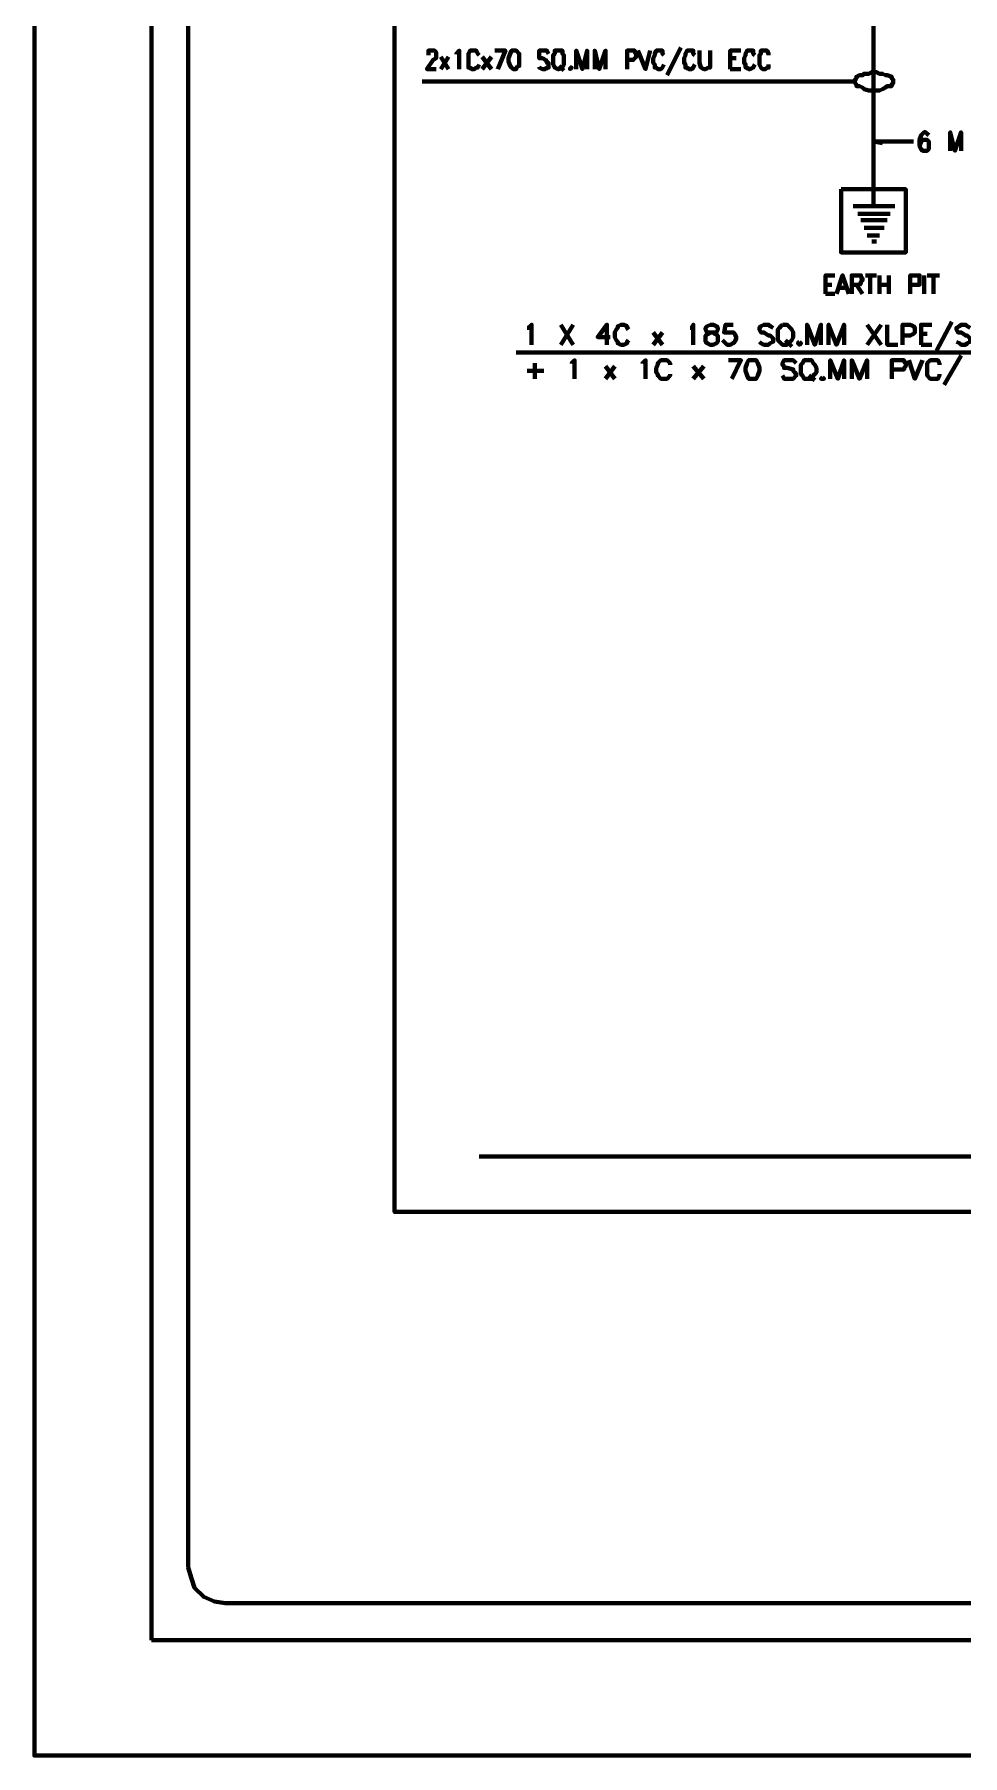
# Model space of a CAD drawing. Header units: inches. Extents: x 16 to 776, y 37 to 575.
# Drawn here: x 15.8 to 116.3, y 37.3 to 223.6 of the extents above; entities that cross this region are included whole.
import ezdxf

# ---------------------------------------------------------------- set-up
doc = ezdxf.new("R2010")
doc.units = ezdxf.units.IN
doc.header["$MEASUREMENT"] = 0
doc.layers.add('H', color=7, linetype='CONTINUOUS', lineweight=100)
doc.layers.add('P', color=250, linetype='CONTINUOUS', lineweight=100)

msp = doc.modelspace()

# ---------------------------------------------------------------- hatches: boundary and pattern name
at = {"layer": 'H', "linetype": 'Continuous'}
msp.add_hatch(color=0, dxfattribs=at).paths.add_polyline_path([(107.67, 211.83), (106.67, 212), (107.67, 212)])

# ---------------------------------------------------------------- linework, layer by layer
at = {"layer": 'P', "color": 0, "linetype": 'Continuous'}
for points in [[(15.83, 574.83), (776, 574.83), (776, 37.33), (15.83, 37.33), (15.83, 574.83)], [(28.5, 49.83), (28.5, 562.33), (763.33, 562.33), (763.33, 49.83), (28.5, 49.83)], [(32.5, 57.67), (32.5, 554.33)], [(54.83, 490.83), (413.33, 490.83), (413.33, 96.17), (54.83, 96.17), (54.83, 490.83)], [(106.67, 229.5), (106.67, 205)], [(58.5, 221.33), (58.5, 221.5), (58.5, 221.67), (58.5, 221.83), (58.67, 221.83), (59, 221.83), (59.17, 221.83), (59.33, 221.67), (59.33, 221.5), (59.33, 221.33), (59.33, 221), (59, 220.83), (58.33, 219.83), (59.33, 219.83)], [(61.5, 221.5), (61.5, 221.5), (61.83, 221.83), (61.83, 219.83)], [(64, 221.33), (63.83, 221.5), (63.67, 221.83), (63.5, 221.83), (63.17, 221.83), (63, 221.83), (62.83, 221.5), (62.83, 221.33), (62.83, 221), (62.83, 220.5), (62.83, 220.33), (62.83, 220), (63, 220), (63.17, 219.83), (63.5, 219.83), (63.67, 220), (63.83, 220), (64, 220.33)], [(66, 219.83), (66.83, 221.83), (65.67, 221.83)], [(67.67, 221.83), (67.5, 221.83), (67.33, 221.5), (67.17, 221), (67.17, 220.67), (67.33, 220.17), (67.5, 220), (67.67, 219.83), (68, 219.83), (68, 220), (68.33, 220.17), (68.33, 220.67), (68.33, 221), (68.33, 221.5), (68, 221.83), (68, 221.83), (67.67, 221.83)], [(71.5, 221.5), (71.33, 221.83), (71.17, 221.83), (70.83, 221.83), (70.5, 221.83), (70.5, 221.5), (70.5, 221.33), (70.5, 221.17), (70.5, 221), (70.83, 221), (71.17, 220.83), (71.33, 220.67), (71.33, 220.5), (71.5, 220.5), (71.5, 220), (71.33, 220), (71.17, 219.83), (70.83, 219.83), (70.5, 220), (70.5, 220)], [(72.5, 221.83), (72.17, 221.83), (72.17, 221.5), (72, 221.33), (72, 221), (72, 220.5), (72, 220.33), (72.17, 220), (72.17, 220), (72.5, 219.83), (72.67, 219.83), (73, 220), (73, 220), (73.17, 220.33), (73.17, 220.5), (73.17, 221), (73.17, 221.33), (73, 221.5), (73, 221.83), (72.67, 221.83), (72.5, 221.83)], [(74.5, 219.83), (74.5, 221.83), (75.17, 219.83), (75.67, 221.83), (75.67, 219.83)], [(76.5, 219.83), (76.5, 221.83), (77, 219.83), (77.67, 221.83), (77.67, 219.83)], [(80, 219.83), (80, 221.83), (80.67, 221.83), (80.83, 221.83), (80.83, 221.67), (81, 221.5), (81, 221.17), (80.83, 221), (80.83, 221), (80.67, 220.83), (80, 220.83)], [(81.17, 221.83), (82, 219.83), (82.5, 221.83)], [(84, 221.33), (83.83, 221.5), (83.83, 221.83), (83.67, 221.83), (83.33, 221.83), (83.17, 221.83), (83, 221.5), (83, 221.33), (82.83, 221), (82.83, 220.5), (83, 220.33), (83, 220), (83.17, 220), (83.33, 219.83), (83.67, 219.83), (83.83, 220), (83.83, 220), (84, 220.33)], [(85.83, 222.17), (84.33, 219.17)], [(87.33, 221.33), (87.17, 221.5), (87.17, 221.83), (87, 221.83), (86.67, 221.83), (86.5, 221.83), (86.33, 221.5), (86.33, 221.33), (86.17, 221), (86.17, 220.5), (86.33, 220.33), (86.33, 220), (86.5, 220), (86.67, 219.83), (87, 219.83), (87.17, 220), (87.17, 220), (87.33, 220.33)], [(87.83, 221.83), (87.83, 220.5), (88, 220), (88, 220), (88.33, 219.83), (88.5, 219.83), (88.83, 220), (89, 220), (89, 220.5), (89, 221.83)], [(91.17, 219.83), (91.17, 221.83), (92.33, 221.83)], [(93.83, 221.33), (93.67, 221.5), (93.67, 221.83), (93.33, 221.83), (93.17, 221.83), (93, 221.83), (92.83, 221.5), (92.83, 221.33), (92.67, 221), (92.67, 220.5), (92.83, 220.33), (92.83, 220), (93, 220), (93.17, 219.83), (93.33, 219.83), (93.67, 220), (93.67, 220), (93.83, 220.33)], [(95.33, 221.33), (95.33, 221.5), (95.17, 221.83), (95, 221.83), (94.67, 221.83), (94.5, 221.83), (94.5, 221.5), (94.33, 221.33), (94.33, 221), (94.33, 220.5), (94.33, 220.33), (94.5, 220), (94.5, 220), (94.67, 219.83), (95, 219.83), (95.17, 220), (95.33, 220), (95.33, 220.33)], [(59.83, 221.17), (60.67, 219.83)], [(60.67, 221.17), (59.83, 219.83)], [(64.33, 221.17), (65.33, 219.83)], [(65.33, 221.17), (64.33, 219.83)], [(72.67, 220.17), (73.17, 219.67)], [(73.83, 220), (73.83, 219.83), (74, 220), (73.83, 220)], [(91.17, 221), (91.83, 221)], [(91.17, 219.83), (92.33, 219.83)], [(104.67, 218.5), (57.83, 218.5)], [(108.83, 218.5), (108.83, 218.33), (108.67, 218.17), (108.67, 218), (108.17, 218), (108, 217.83), (107.67, 217.67), (107.33, 217.5), (107, 217.5), (106.5, 217.5), (106.17, 217.5), (105.67, 217.67), (105.5, 217.83), (105.17, 218), (104.83, 218), (104.83, 218.17), (104.67, 218.33), (104.67, 218.5), (104.67, 218.67), (104.83, 218.83), (104.83, 219), (105.17, 219.17), (105.5, 219.17), (105.67, 219.33), (106.17, 219.33), (106.5, 219.5), (107, 219.5), (107.33, 219.33), (107.67, 219.33), (108, 219.17), (108.17, 219.17), (108.67, 219), (108.67, 218.83), (108.83, 218.67), (108.83, 218.5)], [(112.67, 212.67), (112.5, 212.83), (112.33, 213), (112.17, 213), (112, 212.83), (111.83, 212.67), (111.67, 212.17), (111.67, 211.5), (111.83, 211.17), (112, 211), (112.17, 211), (112.33, 211), (112.5, 211), (112.67, 211.17), (112.67, 211.5), (112.67, 212), (112.5, 212.17), (112.33, 212.17), (112.17, 212.17), (112, 212.17), (111.83, 212), (111.67, 211.5)], [(115, 211), (115, 213), (115.5, 211), (116.17, 213), (116.17, 211)], [(107.67, 211.83), (106.67, 212), (107.67, 212), (107.67, 211.83)], [(107.67, 212), (111, 212)], [(103.17, 206.83), (110.17, 206.83), (110.17, 200), (103.17, 200), (103.17, 206.83)], [(104.5, 205), (109, 205)], [(105, 204.17), (108.5, 204.17)], [(105.33, 203.5), (108.17, 203.5)], [(105.67, 202.67), (107.83, 202.67)], [(106, 201.83), (107.33, 201.83)], [(106.5, 201.17), (107, 201.17)], [(101.5, 195.5), (101.5, 197.5), (102.5, 197.5)], [(102.67, 195.5), (103.33, 197.5), (104, 195.5)], [(104.33, 195.5), (104.33, 197.5), (105.17, 197.5), (105.33, 197.5), (105.33, 197.33), (105.5, 197.17), (105.5, 197), (105.33, 196.83), (105.33, 196.67), (105.17, 196.5), (104.33, 196.5)], [(105.83, 197.5), (107, 197.5)], [(106.33, 197.5), (106.33, 195.5)], [(107.33, 197.5), (107.33, 195.5)], [(108.33, 197.5), (108.33, 195.5)], [(110.67, 195.5), (110.67, 197.5), (111.33, 197.5), (111.67, 197.5), (111.67, 197.33), (111.67, 197.17), (111.67, 197), (111.67, 196.67), (111.67, 196.5), (111.33, 196.5), (110.67, 196.5)], [(112.17, 197.5), (112.17, 195.5)], [(112.5, 197.5), (113.83, 197.5)], [(113.17, 197.5), (113.17, 195.5)], [(101.5, 196.5), (102.17, 196.5)], [(103, 196.17), (103.83, 196.17)], [(104.83, 196.5), (105.5, 195.5)], [(107.33, 196.5), (108.33, 196.5)], [(101.5, 195.5), (102.5, 195.5)], [(69.17, 191.83), (69.33, 191.83), (69.67, 192.17), (69.67, 190)], [(72.83, 192.17), (74.17, 190)], [(74.17, 192.17), (72.83, 190)], [(77.83, 190), (77.83, 192.17), (76.83, 190.83), (78.17, 190.83)], [(80.17, 191.67), (80, 191.83), (80, 192), (79.67, 192.17), (79.33, 192.17), (79, 192), (79, 191.83), (78.83, 191.67), (78.67, 191.33), (78.67, 190.83), (78.83, 190.5), (79, 190.33), (79, 190.17), (79.33, 190), (79.67, 190), (80, 190.17), (80, 190.33), (80.17, 190.5)], [(86.83, 191.83), (87, 191.83), (87.17, 192.17), (87.17, 190)], [(89, 192.17), (88.67, 192), (88.5, 191.83), (88.5, 191.67), (88.67, 191.33), (88.83, 191.33), (89.33, 191.33), (89.5, 191.17), (89.83, 191), (89.83, 190.83), (89.83, 190.5), (89.83, 190.33), (89.67, 190.17), (89.33, 190), (89, 190), (88.67, 190.17), (88.5, 190.33), (88.5, 190.5), (88.5, 190.83), (88.5, 191), (88.83, 191.17), (89, 191.33), (89.33, 191.33), (89.67, 191.33), (89.83, 191.67), (89.83, 191.83), (89.67, 192), (89.33, 192.17), (89, 192.17)], [(91.5, 192.17), (90.67, 192.17), (90.5, 191.33), (90.67, 191.33), (90.83, 191.33), (91.17, 191.33), (91.5, 191.33), (91.67, 191.17), (91.83, 190.83), (91.83, 190.67), (91.67, 190.33), (91.5, 190.17), (91.17, 190), (90.83, 190), (90.67, 190.17), (90.5, 190.33), (90.33, 190.5)], [(95.83, 191.83), (95.5, 192), (95.33, 192.17), (94.83, 192.17), (94.5, 192), (94.33, 191.83), (94.33, 191.67), (94.5, 191.33), (94.5, 191.33), (94.83, 191.33), (95.33, 191), (95.5, 191), (95.67, 190.83), (95.83, 190.67), (95.83, 190.33), (95.5, 190.17), (95.33, 190), (94.83, 190), (94.5, 190.17), (94.33, 190.33)], [(96.83, 192.17), (96.67, 192), (96.5, 191.83), (96.33, 191.67), (96.33, 191.33), (96.33, 190.83), (96.33, 190.5), (96.5, 190.33), (96.67, 190.17), (96.83, 190), (97.33, 190), (97.5, 190.17), (97.67, 190.33), (97.83, 190.5), (98, 190.83), (98, 191.33), (97.83, 191.67), (97.67, 191.83), (97.5, 192), (97.33, 192.17), (96.83, 192.17)], [(99.5, 190), (99.5, 192.17), (100.33, 190), (101, 192.17), (101, 190)], [(101.83, 190), (101.83, 192.17), (102.67, 190), (103.5, 192.17), (103.5, 190)], [(106, 192.17), (107.5, 190)], [(107.5, 192.17), (106, 190)], [(108.17, 192.17), (108.17, 190), (109.33, 190)], [(109.83, 190), (109.83, 192.17), (110.67, 192.17), (111, 192), (111.17, 191.83), (111.17, 191.83), (111.17, 191.33), (111.17, 191.33), (111, 191.17), (110.67, 191), (109.83, 191)], [(111.83, 190), (111.83, 192.17), (113, 192.17)], [(115.17, 192.5), (113.5, 189.33)], [(117.17, 191.83), (116.83, 192), (116.67, 192.17), (116.17, 192.17), (116, 192), (115.67, 191.83), (115.67, 191.67), (115.83, 191.33), (116, 191.33), (116.17, 191.33), (116.67, 191), (116.83, 191), (117, 190.83), (117.17, 190.67), (117.17, 190.33), (116.83, 190.17), (116.67, 190), (116.17, 190), (116, 190.17), (115.67, 190.33)], [(82.83, 191.33), (83.83, 190)], [(83.83, 191.33), (82.83, 190)], [(97.17, 190.5), (97.83, 189.83)], [(98.67, 190.33), (98.5, 190.17), (98.67, 190), (98.83, 190.17), (98.67, 190.33)], [(111.83, 191.17), (112.5, 191.17)], [(111.83, 190), (113, 190)], [(142.83, 189.17), (68, 189.17)], [(74, 188), (74, 188), (74.33, 188.33), (74.33, 186.33)], [(81.67, 188), (81.67, 188), (82, 188.33), (82, 186.33)], [(84.67, 187.83), (84.67, 188), (84.33, 188.33), (84.17, 188.33), (83.83, 188.33), (83.67, 188.33), (83.33, 188), (83.33, 187.83), (83.17, 187.5), (83.17, 187), (83.33, 186.83), (83.33, 186.67), (83.67, 186.33), (83.83, 186.33), (84.17, 186.33), (84.33, 186.33), (84.67, 186.67), (84.67, 186.83)], [(91.33, 186.33), (92.33, 188.33), (91, 188.33)], [(93.5, 188.33), (93.17, 188.33), (93, 188), (92.83, 187.5), (92.83, 187.17), (93, 186.67), (93.17, 186.33), (93.5, 186.33), (93.67, 186.33), (94, 186.33), (94.17, 186.67), (94.33, 187.17), (94.33, 187.5), (94.17, 188), (94, 188.33), (93.67, 188.33), (93.5, 188.33)], [(98.33, 188), (98, 188.33), (97.83, 188.33), (97.5, 188.33), (97, 188.33), (96.83, 188), (96.83, 187.83), (97, 187.67), (97, 187.5), (97.33, 187.5), (98, 187.33), (98, 187.17), (98.17, 187), (98.33, 186.83), (98.33, 186.67), (98, 186.33), (97.83, 186.33), (97.5, 186.33), (97, 186.33), (96.83, 186.67)], [(99.5, 188.33), (99.17, 188.33), (99, 188), (98.83, 187.83), (98.83, 187.5), (98.83, 187), (98.83, 186.83), (99, 186.67), (99.17, 186.33), (99.5, 186.33), (99.83, 186.33), (100, 186.33), (100.17, 186.67), (100.33, 186.83), (100.5, 187), (100.5, 187.5), (100.33, 187.83), (100.17, 188), (100, 188.33), (99.83, 188.33), (99.5, 188.33)], [(102, 186.33), (102, 188.33), (102.83, 186.33), (103.5, 188.33), (103.5, 186.33)], [(104.33, 186.33), (104.33, 188.33), (105.17, 186.33), (106, 188.33), (106, 186.33)], [(108.67, 186.33), (108.67, 188.33), (109.5, 188.33), (110, 188.33), (110, 188.17), (110.17, 188), (110.17, 187.67), (110, 187.5), (110, 187.33), (109.5, 187.33), (108.67, 187.33)], [(110.5, 188.33), (111.17, 186.33), (112, 188.33)], [(113.83, 187.83), (113.83, 188), (113.67, 188.33), (113.33, 188.33), (113, 188.33), (112.83, 188.33), (112.5, 188), (112.5, 187.83), (112.5, 187.5), (112.5, 187), (112.5, 186.83), (112.5, 186.67), (112.83, 186.33), (113, 186.33), (113.33, 186.33), (113.67, 186.33), (113.83, 186.67), (113.83, 186.83)], [(116.17, 188.83), (114.33, 185.67)], [(69.17, 187.17), (71, 187.17)], [(70, 188), (70, 186.33)], [(77.67, 187.67), (78.67, 186.33)], [(78.67, 187.67), (77.67, 186.33)], [(87.17, 187.67), (88.33, 186.33)], [(88.33, 187.67), (87.17, 186.33)], [(99.67, 186.67), (100.33, 186.17)], [(101.17, 186.5), (101, 186.33), (101.17, 186.33), (101.33, 186.33), (101.17, 186.5)], [(203.5, 102.17), (64, 102.17)], [(32.5, 57.67), (32.83, 56.5), (33.17, 55.5), (34.17, 54.5), (35.33, 54), (36.5, 53.83)], [(755.5, 53.83), (36.5, 53.83)]]:
    msp.add_lwpolyline(points, dxfattribs=at)

doc.saveas('drawing.dxf')
